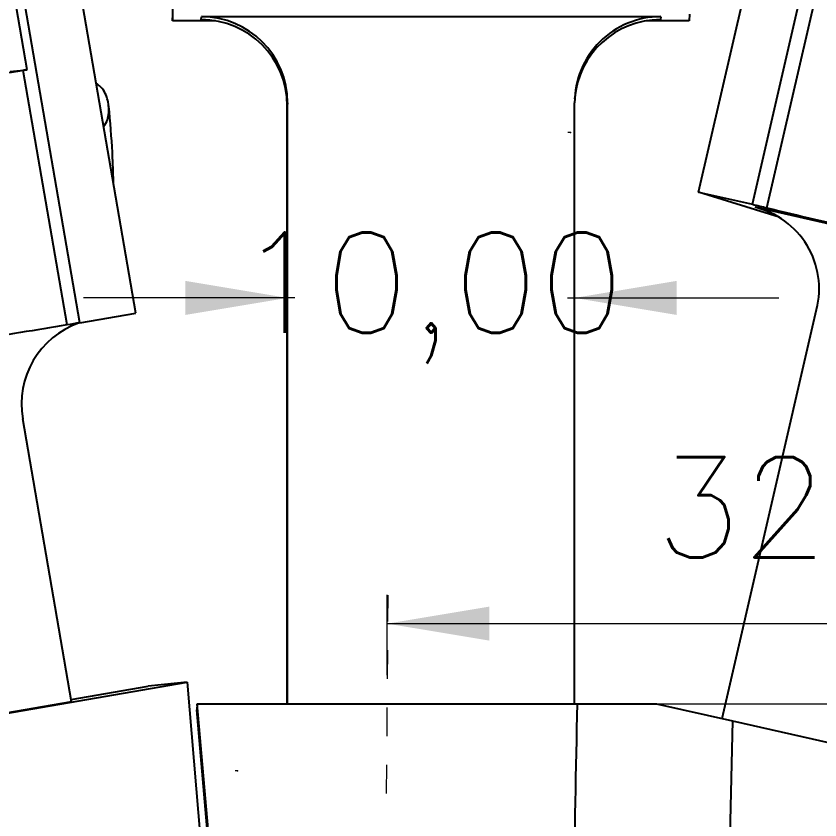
# Model space of a CAD drawing. Header units: millimetres. Extents: x 15 to 1184, y 5 to 836.
# Drawn here: x 833.98 to 861.98, y 581.15 to 609.17 of the extents above; entities that cross this region are included whole.
import ezdxf

# ---------------------------------------------------------------- set-up
doc = ezdxf.new("R2010")
doc.units = ezdxf.units.MM
doc.header["$PDSIZE"] = -1
doc.linetypes.add('虚线', pattern=[2, 1, -1])
doc.layers.get('0').update_dxf_attribs({"lineweight": 18})
doc.layers.add('尺寸线层', color=3, linetype='Continuous', lineweight=18)
doc.layers.add('虚线层', color=6, linetype='虚线', lineweight=18)
doc.styles.get("Standard").update_dxf_attribs({"font": 'txt.shx'})
doc.dimstyles.new('ISO-25', dxfattribs={"dimtxt": 2.5, "dimasz": 2.5, "dimexe": 1.25, "dimexo": 0.625, "dimtad": 1, "dimtxsty": 'Standard', "dimcen": 2.5, "dimdle": 5, "dimadec": 0, "dimazin": 0, "dimtfac": 1, "dimtmove": 0, "dimatfit": 3, "dimfxl": 0, "dimarcsym": 0})

# ---------------------------------------------------------------- blocks, each defined once
blk = doc.blocks.new('*X5')
at = {"layer": '尺寸线层', "linetype": 'Continuous'}
for points in [[(875.135, 590.764), (874.542, 594.32), (875.727, 594.32)], [(875.135, 585.195), (874.542, 581.639), (875.727, 581.639)]]:
    blk.add_hatch(color=0, dxfattribs=at).paths.add_polyline_path(points, flags=0)
at = {"layer": '尺寸线层', "color": 0, "linetype": 'Continuous'}
for p, q in [((875.135, 578.083), (875.135, 603.07)), ((878.08, 590.764), (874.135, 590.764)), ((854.529, 585.195), (876.135, 585.195))]:
    blk.add_line(p, q, dxfattribs=at)
at = {"layer": '尺寸线层', "color": 0, "insert": (871.611, 599.445), "char_height": 3.5, "width": 14.5, "attachment_point": 5, "rotation": 90}
blk.add_mtext('5,57', dxfattribs=at)
blk = doc.blocks.new('*X6')
at = {"layer": '尺寸线层', "linetype": 'Continuous'}
for points in [[(846.908, 587.991), (850.464, 588.584), (850.464, 587.399)], [(879.08, 587.991), (875.524, 588.584), (875.524, 587.399)]]:
    blk.add_hatch(color=0, dxfattribs=at).paths.add_polyline_path(points, flags=0)
at = {"layer": '尺寸线层', "color": 0, "linetype": 'Continuous'}
for p, q in [((879.08, 589.764), (879.08, 586.991)), ((846.908, 586.195), (846.908, 588.991)), ((846.908, 587.991), (879.08, 587.991))]:
    blk.add_line(p, q, dxfattribs=at)
at = {"layer": '尺寸线层', "color": 0, "insert": (862.994, 591.515), "char_height": 3.5, "width": 18.5, "attachment_point": 5}
blk.add_mtext('32,17', dxfattribs=at)
blk = doc.blocks.new('*X7')
at = {"layer": '尺寸线层', "linetype": 'Continuous'}
for points in [[(843.433, 599.345), (839.877, 599.937), (839.877, 598.752)], [(853.433, 599.345), (856.989, 599.938), (856.989, 598.752)]]:
    blk.add_hatch(color=0, dxfattribs=at).paths.add_polyline_path(points, flags=0)
at = {"layer": '尺寸线层', "color": 0, "linetype": 'Continuous'}
for p, q in [((843.433, 598.115), (843.433, 600.345)), ((853.433, 600.337), (853.433, 600.345)), ((843.683, 599.345), (836.321, 599.344)), ((853.183, 599.345), (860.545, 599.345))]:
    blk.add_line(p, q, dxfattribs=at)
at = {"layer": '尺寸线层', "color": 0, "insert": (848.433, 599.345), "char_height": 3.5, "width": 19, "attachment_point": 5}
blk.add_mtext('10,00', dxfattribs=at)

msp = doc.modelspace()

# ---------------------------------------------------------------- linework, layer by layer
at = {"color": 7, "linetype": 'Continuous', "lineweight": 25}
for p, q in [((859.631, 602.61), (865.478, 627.938)), ((857.751, 603.032), (863.266, 626.919)), ((834.362, 607.296), (831.476, 624.049)), ((836.194, 598.476), (831.782, 624.098)), ((838.147, 598.815), (833.985, 622.978)), ((860.134, 602.483), (862.158, 611.251)), ((839.421, 611.083), (839.421, 609.004)), ((839.421, 609.004), (839.439, 609.231)), ((840.424, 609.045), (840.433, 609.148)), ((856.433, 609.148), (840.433, 609.148)), ((856.433, 609.148), (856.424, 609.045)), ((857.439, 609.231), (857.421, 609.004)), ((840.92, 609.004), (839.421, 609.004)), ((857.421, 609.004), (855.928, 609.004)), ((833.773, 607.237), (834.362, 607.296)), ((835.751, 598.405), (834.223, 607.274)), ((843.433, 606.149), (843.424, 606.046)), ((843.433, 585.195), (843.433, 606.149)), ((853.433, 585.195), (853.433, 606.149)), ((843.425, 585.195), (843.424, 606.046)), ((857.751, 603.032), (859.631, 602.61)), ((860.558, 602.163), (857.751, 603.032)), ((874.757, 599.121), (859.718, 602.503)), ((860.139, 602.372), (859.718, 602.503)), ((836.194, 598.476), (838.147, 598.815)), ((858.569, 584.682), (861.863, 598.946)), ((835.907, 585.271), (834.21, 595.126)), ((822.365, 582.901), (839.936, 585.951)), ((839.936, 585.951), (838.582, 585.814)), ((839.936, 585.951), (842.044, 560.944)), ((835.894, 585.347), (838.582, 585.814)), ((835.907, 585.271), (825.852, 583.526)), ((840.287, 585.195), (840.27, 584.988)), ((842.743, 557.132), (840.287, 585.195)), ((840.287, 585.195), (853.529, 585.195)), ((853.529, 585.195), (856.287, 585.199)), ((856.287, 585.199), (858.931, 584.6)), ((842.709, 557.126), (840.27, 584.988)), ((858.931, 584.6), (871.326, 581.813))]:
    msp.add_line(p, q, dxfattribs=at)
at = {"color": 7, "linetype": 'Continuous'}
for p, q in [((853.285, 605.116), (853.195, 605.116)), ((853.285, 605.116), (853.285, 605.112)), ((841.695, 582.862), (841.612, 582.865)), ((841.695, 582.862), (841.627, 582.863))]:
    msp.add_line(p, q, dxfattribs=at)
at = {"color": 7, "linetype": 'Continuous', "lineweight": 25}
for centre, radius, start, end in [((840.433, 606.149), 3, 0.0084, 90.0057), ((856.432, 606.149), 3, 89.9936, 179.9963), ((840.424, 606.045), 3, 0.0084, 90.0057), ((856.424, 606.045), 3, 89.9939, 175.326), ((894.017, 244.342), 367.825, 99.35559, 99.86802), ((847.384, 526.978), 81.367, 99.2098, 99.3086), ((869.135, 639.415), 38.013, 255.5211, 256.3034), ((859.024, 599.66), 2.927, 345.8954, 76.2951), ((904.628, 785.095), 187.954, 256.30652, 257.33967), ((895.545, 235.473), 367.825, 99.35559, 99.86802), ((837.159, 595.645), 2.995, 109.2835, 189.9912), ((844.319, 546.367), 52.739, 98.8625, 99.3508)]:
    msp.add_arc(centre, radius, start, end, dxfattribs=at)
for points, knots in [([(837.026, 605.324), (837.027, 605.325), (837.154, 605.461), (837.228, 605.804), (837.186, 606.287), (837.007, 606.653), (836.805, 606.798), (836.767, 606.825)], [0, 0, 0, 0, 0.004963, 0.510849, 1.03039, 1.562255, 1.683596, 1.683596, 1.683596, 1.683596]), ([(837.374, 603.299), (837.365, 603.605), (837.341, 604.381), (837.272, 605.333), (837.213, 605.969), (837.206, 606.036)], [0, 0, 0, 0, 1.009899, 2.560897, 2.74202, 2.74202, 2.74202, 2.74202]), ([(852.679, 539.205), (852.721, 541.518), (852.859, 549.201), (853.098, 562.251), (853.341, 575.268), (853.486, 582.915), (853.529, 585.195)], [0, 0, 0, 0, 6.942451, 23.050714, 39.15898, 45.998054, 45.998054, 45.998054, 45.998054]), ([(858.931, 584.6), (858.807, 579.269), (858.559, 568.607), (858.255, 555.763), (858.021, 545.966), (857.913, 541.501), (857.858, 539.219)], [0, 0, 0, 0, 15.997031, 31.994061, 38.545259, 45.39412, 45.39412, 45.39412, 45.39412])]:
    msp.add_open_spline(points, degree=3, knots=knots, dxfattribs=at)
at = {"color": 7, "linetype": 'Continuous'}
for p in [(853.285, 605.116), (841.695, 582.862)]:
    msp.add_point(p, dxfattribs=at)
at = {"layer": '虚线层'}
msp.add_line((846.883, 582.065), (846.938, 588.979), dxfattribs=at)

# ---------------------------------------------------------------- dimensions: what is measured, and where the dimension line sits
at = {"layer": '尺寸线层'}
for base, p1, p2, angle, override, picture, middle in [((875.135, 590.764), (853.529, 585.195), (879.08, 590.764), 90, {"dimtxt": 3.5, "dimasz": 3.556, "dimexe": 1, "dimexo": 1, "dimgap": 1.524, "dimzin": 0, "dimsah": 1, "dimdle": 7.112, "dimadec": 2, "dimtfill": 1, "dimtolj": 1, "dimtzin": 8}, '*X5', (871.611, 599.445)), ((853.433, 599.345), (843.433, 597.115), (853.433, 599.337), 180.002, {"dimtxt": 3.5, "dimasz": 3.556, "dimexe": 1, "dimexo": 1, "dimgap": 1.524, "dimtih": 1, "dimtoh": 1, "dimzin": 0, "dimsah": 1, "dimdle": 7.112, "dimadec": 2, "dimtfill": 1, "dimtolj": 1, "dimtzin": 8}, '*X7', (848.433, 599.345))]:
    dim = msp.add_linear_dim(base=base, p1=p1, p2=p2, angle=angle, dimstyle='ISO-25', override=override, dxfattribs=at)
    dim.commit()
    dim.dimension.update_dxf_attribs({"geometry": picture, "text_midpoint": middle})
dim = msp.add_linear_dim(base=(879.08, 587.991), p1=(846.908, 585.195), p2=(879.08, 590.764), dimstyle='ISO-25', override={"dimtxt": 3.5, "dimasz": 3.556, "dimexe": 1, "dimexo": 1, "dimgap": 1.524, "dimtih": 1, "dimtoh": 1, "dimzin": 0, "dimsah": 1, "dimdle": 7.112, "dimadec": 2, "dimtfill": 1, "dimtolj": 1, "dimtzin": 8}, dxfattribs=at)
dim.commit()
dim.dimension.update_dxf_attribs({"geometry": '*X6', "text_midpoint": (862.994, 591.515)})

doc.saveas('drawing.dxf')
